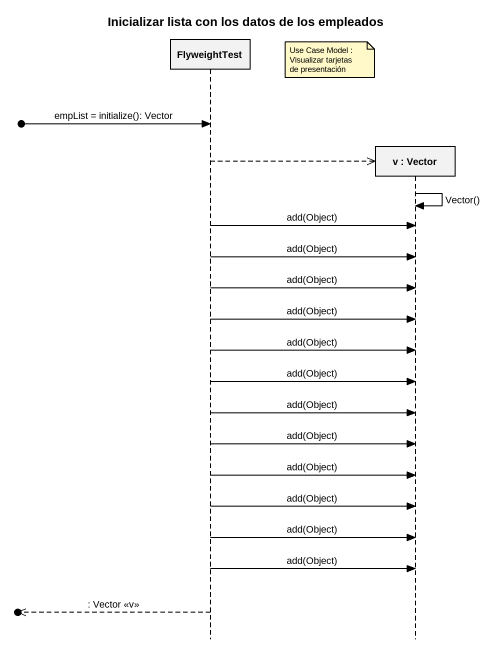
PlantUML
@startuml
title Inicializar lista con los datos de los empleados
hide footbox
participant FlyweightTest
participant "v : Vector" as v

note left of v : Use Case Model : Visualizar tarjetas de presentación
[o-> FlyweightTest : empList = initialize(): Vector
FlyweightTest -->> v **
v -> v : Vector()
FlyweightTest -> v : add(Object)
FlyweightTest -> v : add(Object)
FlyweightTest -> v : add(Object)
FlyweightTest -> v : add(Object)
FlyweightTest -> v : add(Object)
FlyweightTest -> v : add(Object)
FlyweightTest -> v : add(Object)
FlyweightTest -> v : add(Object)
FlyweightTest -> v : add(Object)
FlyweightTest -> v : add(Object)
FlyweightTest -> v : add(Object)
FlyweightTest -> v : add(Object)
[o<<-- FlyweightTest : : Vector <<v>>
@enduml
